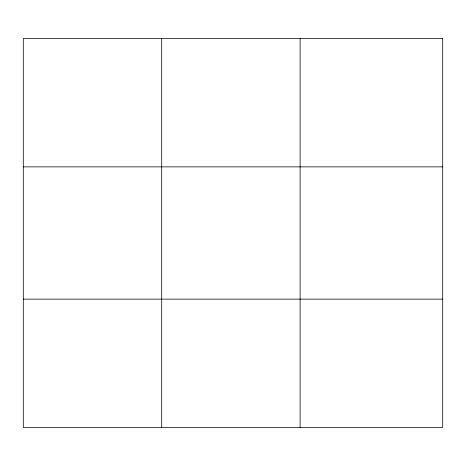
<?xml version="1.0" encoding="UTF-8"?>
<svg xmlns="http://www.w3.org/2000/svg" width="466" height="466" viewBox="0 0 466 466"><rect width="100%" height="100%" fill="white"/><g stroke="black" fill="none" stroke-linecap="round" stroke-linejoin="round"><path stroke-width="0.7" d="M161.702 427.497L161.702 38.503M300.104 427.497L300.104 38.503M23.3 166.869L442.7 166.869M23.3 299.131L442.7 299.131M442.7 38.503L442.7 427.497L23.3 427.497L23.3 38.503L442.7 38.503"/></g></svg>
